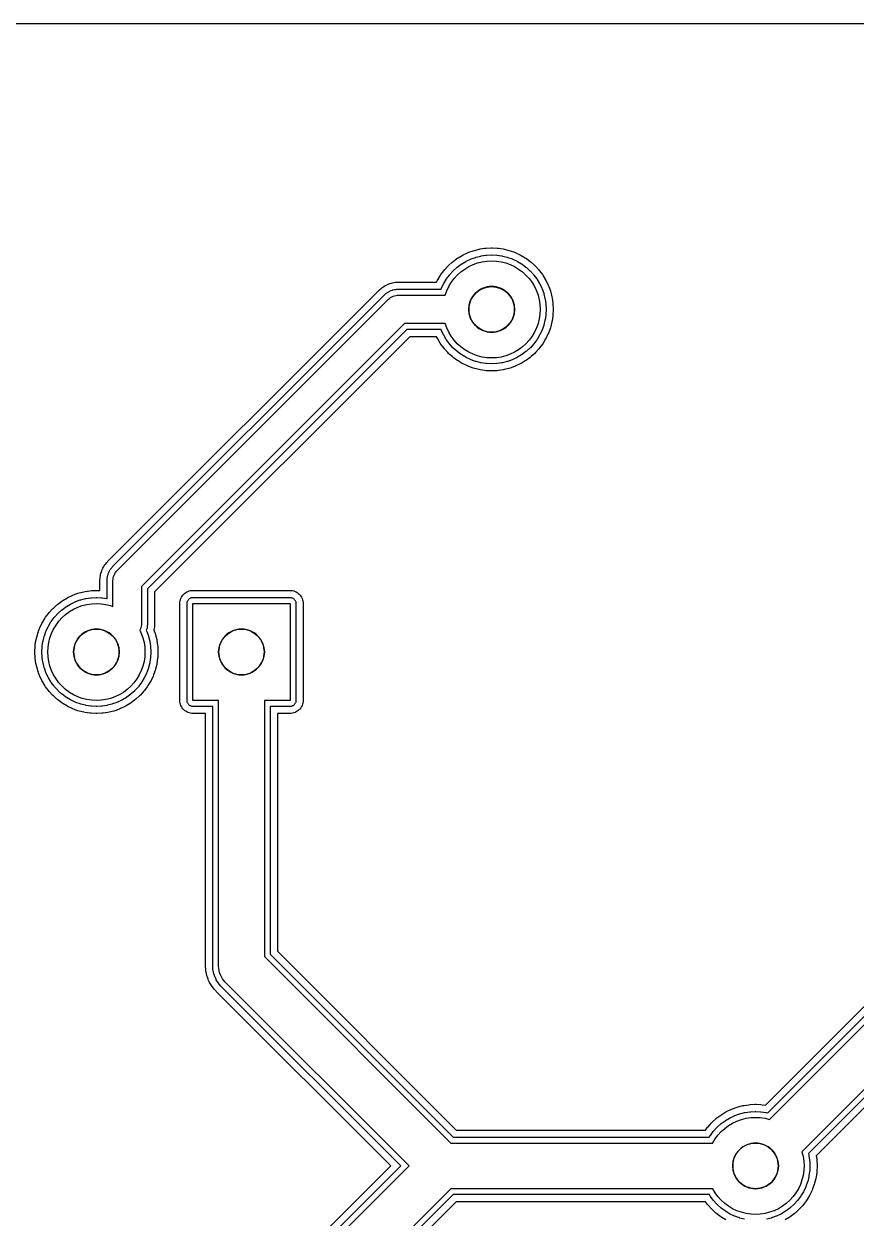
# Model space of a CAD drawing. Header units: millimetres. Extents: x -3 to 103, y -3 to 78.
# Drawn here: x 22.19 to 36.76, y 54.09 to 75 of the extents above; entities that cross this region are included whole.
import ezdxf

# ---------------------------------------------------------------- set-up
doc = ezdxf.new("R2010")
doc.units = ezdxf.units.MM
for name, color, linetype in [('COPPER', 1, 'Continuous'), ('DRILL_0p80mm', 5, 'Continuous'), ('ISO_PASS1', 2, 'Continuous'), ('ISO_PASS2', 6, 'Continuous'), ('OUTLINE', 7, 'Continuous')]:
    doc.layers.add(name, color=color, linetype=linetype)

msp = doc.modelspace()

# ---------------------------------------------------------------- linework, layer by layer
at = {"layer": 'COPPER'}
for points in [[(29.673, 70.472), (29.723, 70.539), (29.779, 70.601), (29.841, 70.657), (29.908, 70.707), (29.979, 70.75), (30.055, 70.785), (30.133, 70.813), (30.214, 70.834), (30.297, 70.846), (30.38, 70.85), (30.463, 70.846), (30.546, 70.834), (30.627, 70.813), (30.705, 70.785), (30.781, 70.75), (30.852, 70.707), (30.919, 70.657), (30.981, 70.601), (31.037, 70.539), (31.087, 70.472), (31.13, 70.401), (31.165, 70.325), (31.193, 70.247), (31.214, 70.166), (31.226, 70.083), (31.23, 70), (31.226, 69.917), (31.214, 69.834), (31.193, 69.753), (31.165, 69.675), (31.13, 69.599), (31.087, 69.528), (31.037, 69.461), (30.981, 69.399), (30.919, 69.343), (30.852, 69.293), (30.781, 69.25), (30.705, 69.215), (30.627, 69.187), (30.546, 69.166), (30.463, 69.154), (30.38, 69.15), (30.297, 69.154), (30.214, 69.166), (30.133, 69.187), (30.055, 69.215), (29.979, 69.25), (29.908, 69.293), (29.841, 69.343), (29.779, 69.399), (29.723, 69.461), (29.673, 69.528), (29.63, 69.599), (29.595, 69.675), (29.568, 69.75), (28.854, 69.75), (24.25, 65.146), (24.25, 64.5), (24.249, 64.475), (24.245, 64.451), (24.239, 64.427), (24.231, 64.404), (24.22, 64.382), (24.219, 64.38), (24.245, 64.325), (24.273, 64.247), (24.294, 64.166), (24.306, 64.083), (24.31, 64), (24.306, 63.917), (24.294, 63.834), (24.273, 63.753), (24.245, 63.675), (24.21, 63.599), (24.167, 63.528), (24.117, 63.461), (24.061, 63.399), (23.999, 63.343), (23.932, 63.293), (23.861, 63.25), (23.785, 63.215), (23.707, 63.187), (23.626, 63.166), (23.543, 63.154), (23.46, 63.15), (23.377, 63.154), (23.294, 63.166), (23.213, 63.187), (23.135, 63.215), (23.059, 63.25), (22.988, 63.293), (22.921, 63.343), (22.859, 63.399), (22.803, 63.461), (22.753, 63.528), (22.71, 63.599), (22.675, 63.675), (22.647, 63.753), (22.626, 63.834), (22.614, 63.917), (22.61, 64), (22.614, 64.083), (22.626, 64.166), (22.647, 64.247), (22.675, 64.325), (22.71, 64.401), (22.753, 64.472), (22.803, 64.539), (22.859, 64.601), (22.921, 64.657), (22.988, 64.707), (23.059, 64.75), (23.135, 64.785), (23.213, 64.813), (23.294, 64.834), (23.377, 64.846), (23.46, 64.85), (23.543, 64.846), (23.626, 64.834), (23.707, 64.813), (23.75, 64.798), (23.75, 65.25), (23.751, 65.275), (23.755, 65.299), (23.761, 65.323), (23.769, 65.346), (23.78, 65.368), (23.792, 65.389), (23.807, 65.409), (23.823, 65.427), (28.573, 70.177), (28.591, 70.193), (28.611, 70.208), (28.632, 70.22), (28.654, 70.231), (28.677, 70.239), (28.701, 70.245), (28.725, 70.249), (28.75, 70.25), (29.568, 70.25), (29.595, 70.325), (29.63, 70.401)], [(30.047, 70.222), (30.027, 70.189), (30.01, 70.153), (29.997, 70.116), (29.988, 70.078), (29.982, 70.039), (29.98, 70), (29.982, 69.961), (29.988, 69.922), (29.997, 69.884), (30.01, 69.847), (30.027, 69.811), (30.047, 69.778), (30.071, 69.746), (30.097, 69.717), (30.126, 69.691), (30.158, 69.667), (30.191, 69.647), (30.227, 69.63), (30.264, 69.617), (30.302, 69.608), (30.341, 69.602), (30.38, 69.6), (30.419, 69.602), (30.458, 69.608), (30.496, 69.617), (30.533, 69.63), (30.569, 69.647), (30.602, 69.667), (30.634, 69.691), (30.663, 69.717), (30.689, 69.746), (30.713, 69.778), (30.733, 69.811), (30.75, 69.847), (30.763, 69.884), (30.772, 69.922), (30.778, 69.961), (30.78, 70), (30.778, 70.039), (30.772, 70.078), (30.763, 70.116), (30.75, 70.153), (30.733, 70.189), (30.713, 70.222), (30.689, 70.254), (30.663, 70.283), (30.634, 70.309), (30.602, 70.333), (30.569, 70.353), (30.533, 70.37), (30.496, 70.383), (30.458, 70.392), (30.419, 70.398), (30.38, 70.4), (30.341, 70.398), (30.302, 70.392), (30.264, 70.383), (30.227, 70.37), (30.191, 70.353), (30.158, 70.333), (30.126, 70.309), (30.097, 70.283), (30.071, 70.254)], [(23.127, 64.222), (23.107, 64.189), (23.09, 64.153), (23.077, 64.116), (23.068, 64.078), (23.062, 64.039), (23.06, 64), (23.062, 63.961), (23.068, 63.922), (23.077, 63.884), (23.09, 63.847), (23.107, 63.811), (23.127, 63.778), (23.151, 63.746), (23.177, 63.717), (23.206, 63.691), (23.238, 63.667), (23.271, 63.647), (23.307, 63.63), (23.344, 63.617), (23.382, 63.608), (23.421, 63.602), (23.46, 63.6), (23.499, 63.602), (23.538, 63.608), (23.576, 63.617), (23.613, 63.63), (23.649, 63.647), (23.682, 63.667), (23.714, 63.691), (23.743, 63.717), (23.769, 63.746), (23.793, 63.778), (23.813, 63.811), (23.83, 63.847), (23.843, 63.884), (23.852, 63.922), (23.858, 63.961), (23.86, 64), (23.858, 64.039), (23.852, 64.078), (23.843, 64.116), (23.83, 64.153), (23.813, 64.189), (23.793, 64.222), (23.769, 64.254), (23.743, 64.283), (23.714, 64.309), (23.682, 64.333), (23.649, 64.353), (23.613, 64.37), (23.576, 64.383), (23.538, 64.392), (23.499, 64.398), (23.46, 64.4), (23.421, 64.398), (23.382, 64.392), (23.344, 64.383), (23.307, 64.37), (23.271, 64.353), (23.238, 64.333), (23.206, 64.309), (23.177, 64.283), (23.151, 64.254)], [(25.647, 64.189), (25.63, 64.153), (25.617, 64.116), (25.608, 64.078), (25.602, 64.039), (25.6, 64), (25.602, 63.961), (25.608, 63.922), (25.617, 63.884), (25.63, 63.847), (25.647, 63.811), (25.667, 63.778), (25.691, 63.746), (25.717, 63.717), (25.746, 63.691), (25.778, 63.667), (25.811, 63.647), (25.847, 63.63), (25.884, 63.617), (25.922, 63.608), (25.961, 63.602), (26, 63.6), (26.039, 63.602), (26.078, 63.608), (26.116, 63.617), (26.153, 63.63), (26.189, 63.647), (26.222, 63.667), (26.254, 63.691), (26.283, 63.717), (26.309, 63.746), (26.333, 63.778), (26.353, 63.811), (26.37, 63.847), (26.383, 63.884), (26.392, 63.922), (26.398, 63.961), (26.4, 64), (26.398, 64.039), (26.392, 64.078), (26.383, 64.116), (26.37, 64.153), (26.353, 64.189), (26.333, 64.222), (26.309, 64.254), (26.283, 64.283), (26.254, 64.309), (26.222, 64.333), (26.189, 64.353), (26.153, 64.37), (26.116, 64.383), (26.078, 64.392), (26.039, 64.398), (26, 64.4), (25.961, 64.398), (25.922, 64.392), (25.884, 64.383), (25.847, 64.37), (25.811, 64.353), (25.778, 64.333), (25.746, 64.309), (25.717, 64.283), (25.691, 64.254), (25.667, 64.222)], [(34.667, 55.222), (34.647, 55.189), (34.63, 55.153), (34.617, 55.116), (34.608, 55.078), (34.602, 55.039), (34.6, 55), (34.602, 54.961), (34.608, 54.922), (34.617, 54.884), (34.63, 54.847), (34.647, 54.811), (34.667, 54.778), (34.691, 54.746), (34.717, 54.717), (34.746, 54.691), (34.778, 54.667), (34.811, 54.647), (34.847, 54.63), (34.884, 54.617), (34.922, 54.608), (34.961, 54.602), (35, 54.6), (35.039, 54.602), (35.078, 54.608), (35.116, 54.617), (35.153, 54.63), (35.189, 54.647), (35.222, 54.667), (35.254, 54.691), (35.283, 54.717), (35.309, 54.746), (35.333, 54.778), (35.353, 54.811), (35.37, 54.847), (35.383, 54.884), (35.392, 54.922), (35.398, 54.961), (35.4, 55), (35.398, 55.039), (35.392, 55.078), (35.383, 55.116), (35.37, 55.153), (35.353, 55.189), (35.333, 55.222), (35.309, 55.254), (35.283, 55.283), (35.254, 55.309), (35.222, 55.333), (35.189, 55.353), (35.153, 55.37), (35.116, 55.383), (35.078, 55.392), (35.039, 55.398), (35, 55.4), (34.961, 55.398), (34.922, 55.392), (34.884, 55.383), (34.847, 55.37), (34.811, 55.353), (34.778, 55.333), (34.746, 55.309), (34.717, 55.283), (34.691, 55.254)]]:
    msp.add_lwpolyline(points, close=True, dxfattribs=at)
for points in [[(24, 50.066), (28.934, 55), (25.717, 58.217), (25.691, 58.246), (25.667, 58.278), (25.647, 58.311), (25.63, 58.347), (25.617, 58.384), (25.608, 58.422), (25.602, 58.461), (25.6, 58.5), (25.6, 63.15), (25.15, 63.15), (25.15, 64.85), (26.85, 64.85), (26.85, 63.15), (26.4, 63.15), (26.4, 58.666), (29.666, 55.4), (34.25, 55.4), (34.25, 55.401), (34.293, 55.472), (34.343, 55.539), (34.399, 55.601), (34.461, 55.657), (34.528, 55.707), (34.599, 55.75), (34.675, 55.785), (34.753, 55.813), (34.834, 55.834), (34.917, 55.846), (35, 55.85), (35.083, 55.846), (35.166, 55.834), (35.247, 55.813), (35.247, 55.813), (37.217, 57.783)], [(37.666, 57.1), (35.813, 55.247), (35.813, 55.247), (35.834, 55.166), (35.846, 55.083), (35.85, 55), (35.846, 54.917), (35.834, 54.834), (35.813, 54.753), (35.785, 54.675), (35.75, 54.599), (35.707, 54.528), (35.657, 54.461), (35.601, 54.399), (35.539, 54.343), (35.472, 54.293), (35.401, 54.25), (35.325, 54.215), (35.247, 54.187), (35.166, 54.166), (35.083, 54.154), (35, 54.15), (34.917, 54.154), (34.834, 54.166), (34.753, 54.187), (34.675, 54.215), (34.599, 54.25), (34.528, 54.293), (34.461, 54.343), (34.399, 54.399), (34.343, 54.461), (34.293, 54.528), (34.25, 54.599), (34.25, 54.6), (29.666, 54.6), (24.4, 49.334)]]:
    msp.add_lwpolyline(points, dxfattribs=at)
at = {"layer": 'DRILL_0p80mm'}
for centre in [(30.38, 70), (23.46, 64), (26, 64), (35, 55)]:
    msp.add_circle(centre, 0.4, dxfattribs=at)
at = {"layer": 'ISO_PASS1'}
msp.add_lwpolyline([(29.584, 70.525), (29.59, 70.534), (29.64, 70.601), (29.646, 70.609), (29.702, 70.671), (29.709, 70.678), (29.771, 70.734), (29.779, 70.74), (29.846, 70.79), (29.855, 70.796), (29.926, 70.838), (29.935, 70.843), (30.01, 70.879), (30.02, 70.883), (30.098, 70.911), (30.108, 70.914), (30.189, 70.934), (30.199, 70.936), (30.281, 70.948), (30.292, 70.949), (30.375, 70.953), (30.385, 70.953), (30.468, 70.949), (30.479, 70.948), (30.561, 70.936), (30.571, 70.934), (30.652, 70.914), (30.662, 70.911), (30.74, 70.883), (30.75, 70.879), (30.825, 70.843), (30.834, 70.838), (30.905, 70.796), (30.914, 70.79), (30.981, 70.74), (30.989, 70.734), (31.051, 70.678), (31.058, 70.671), (31.114, 70.609), (31.12, 70.601), (31.17, 70.534), (31.176, 70.525), (31.218, 70.454), (31.223, 70.445), (31.259, 70.37), (31.263, 70.36), (31.291, 70.282), (31.294, 70.272), (31.314, 70.191), (31.316, 70.181), (31.328, 70.099), (31.329, 70.088), (31.333, 70.005), (31.333, 69.995), (31.329, 69.912), (31.328, 69.901), (31.316, 69.819), (31.314, 69.809), (31.294, 69.728), (31.291, 69.718), (31.263, 69.64), (31.259, 69.63), (31.223, 69.555), (31.218, 69.546), (31.176, 69.475), (31.17, 69.466), (31.12, 69.399), (31.114, 69.391), (31.058, 69.329), (31.051, 69.322), (30.989, 69.266), (30.981, 69.26), (30.914, 69.21), (30.905, 69.204), (30.834, 69.162), (30.825, 69.157), (30.75, 69.121), (30.74, 69.117), (30.662, 69.089), (30.652, 69.086), (30.571, 69.066), (30.561, 69.064), (30.479, 69.052), (30.468, 69.051), (30.385, 69.047), (30.375, 69.047), (30.292, 69.051), (30.281, 69.052), (30.199, 69.064), (30.189, 69.066), (30.108, 69.086), (30.098, 69.089), (30.02, 69.117), (30.01, 69.121), (29.935, 69.157), (29.926, 69.162), (29.855, 69.204), (29.846, 69.21), (29.779, 69.26), (29.771, 69.266), (29.709, 69.322), (29.702, 69.329), (29.646, 69.391), (29.64, 69.399), (29.59, 69.466), (29.584, 69.475), (29.542, 69.546), (29.537, 69.555), (29.501, 69.63), (29.497, 69.64), (29.495, 69.646), (28.896, 69.646), (24.354, 65.104), (24.354, 64.5), (24.353, 64.495), (24.352, 64.47), (24.351, 64.46), (24.348, 64.436), (24.346, 64.426), (24.34, 64.402), (24.337, 64.393), (24.333, 64.382), (24.339, 64.37), (24.343, 64.36), (24.371, 64.282), (24.374, 64.272), (24.394, 64.191), (24.396, 64.181), (24.408, 64.099), (24.409, 64.088), (24.413, 64.005), (24.413, 63.995), (24.409, 63.912), (24.408, 63.901), (24.396, 63.819), (24.394, 63.809), (24.374, 63.728), (24.371, 63.718), (24.343, 63.64), (24.339, 63.63), (24.303, 63.555), (24.298, 63.546), (24.256, 63.475), (24.25, 63.466), (24.2, 63.399), (24.194, 63.391), (24.138, 63.329), (24.131, 63.322), (24.069, 63.266), (24.061, 63.26), (23.994, 63.21), (23.985, 63.204), (23.914, 63.162), (23.905, 63.157), (23.83, 63.121), (23.82, 63.117), (23.742, 63.089), (23.732, 63.086), (23.651, 63.066), (23.641, 63.064), (23.559, 63.052), (23.548, 63.051), (23.465, 63.047), (23.455, 63.047), (23.372, 63.051), (23.361, 63.052), (23.279, 63.064), (23.269, 63.066), (23.188, 63.086), (23.178, 63.089), (23.1, 63.117), (23.09, 63.121), (23.015, 63.157), (23.006, 63.162), (22.935, 63.204), (22.926, 63.21), (22.859, 63.26), (22.851, 63.266), (22.789, 63.322), (22.782, 63.329), (22.726, 63.391), (22.72, 63.399), (22.67, 63.466), (22.664, 63.475), (22.622, 63.546), (22.617, 63.555), (22.581, 63.63), (22.577, 63.64), (22.549, 63.718), (22.546, 63.728), (22.526, 63.809), (22.524, 63.819), (22.512, 63.901), (22.511, 63.912), (22.507, 63.995), (22.507, 64.005), (22.511, 64.088), (22.512, 64.099), (22.524, 64.181), (22.526, 64.191), (22.546, 64.272), (22.549, 64.282), (22.577, 64.36), (22.581, 64.37), (22.617, 64.445), (22.622, 64.454), (22.664, 64.525), (22.67, 64.534), (22.72, 64.601), (22.726, 64.609), (22.782, 64.671), (22.789, 64.678), (22.851, 64.734), (22.859, 64.74), (22.926, 64.79), (22.935, 64.796), (23.006, 64.838), (23.015, 64.843), (23.09, 64.879), (23.1, 64.883), (23.178, 64.911), (23.188, 64.914), (23.269, 64.934), (23.279, 64.936), (23.361, 64.948), (23.372, 64.949), (23.455, 64.953), (23.465, 64.953), (23.548, 64.949), (23.559, 64.948), (23.641, 64.936), (23.646, 64.935), (23.646, 65.25), (23.647, 65.255), (23.648, 65.28), (23.649, 65.29), (23.652, 65.314), (23.654, 65.324), (23.66, 65.348), (23.663, 65.357), (23.671, 65.381), (23.675, 65.39), (23.686, 65.412), (23.691, 65.421), (23.703, 65.442), (23.709, 65.451), (23.724, 65.47), (23.73, 65.478), (23.746, 65.496), (23.75, 65.5), (28.5, 70.25), (28.504, 70.254), (28.522, 70.27), (28.53, 70.276), (28.549, 70.291), (28.558, 70.297), (28.579, 70.309), (28.588, 70.314), (28.61, 70.325), (28.619, 70.329), (28.643, 70.337), (28.652, 70.34), (28.676, 70.346), (28.686, 70.348), (28.71, 70.351), (28.72, 70.352), (28.745, 70.353), (28.75, 70.354), (29.495, 70.354), (29.497, 70.36), (29.501, 70.37), (29.537, 70.445), (29.542, 70.454)], close=True, dxfattribs=at)
for points in [[(24, 50.212), (28.788, 55), (25.644, 58.144), (25.64, 58.148), (25.614, 58.177), (25.608, 58.185), (25.584, 58.216), (25.579, 58.225), (25.558, 58.258), (25.554, 58.267), (25.537, 58.303), (25.533, 58.312), (25.52, 58.349), (25.517, 58.359), (25.507, 58.397), (25.505, 58.407), (25.499, 58.446), (25.498, 58.456), (25.497, 58.495), (25.496, 58.5), (25.496, 63.046), (25.15, 63.046), (25.14, 63.047), (25.13, 63.048), (25.12, 63.051), (25.11, 63.054), (25.101, 63.059), (25.092, 63.064), (25.084, 63.07), (25.077, 63.077), (25.07, 63.084), (25.064, 63.092), (25.059, 63.101), (25.054, 63.11), (25.051, 63.12), (25.048, 63.13), (25.047, 63.14), (25.046, 63.15), (25.046, 64.85), (25.047, 64.86), (25.048, 64.87), (25.051, 64.88), (25.054, 64.89), (25.059, 64.899), (25.064, 64.908), (25.07, 64.916), (25.077, 64.923), (25.084, 64.93), (25.092, 64.936), (25.101, 64.941), (25.11, 64.946), (25.12, 64.949), (25.13, 64.952), (25.14, 64.953), (25.15, 64.954), (26.85, 64.954), (26.86, 64.953), (26.87, 64.952), (26.88, 64.949), (26.89, 64.946), (26.899, 64.941), (26.908, 64.936), (26.916, 64.93), (26.923, 64.923), (26.93, 64.916), (26.936, 64.908), (26.941, 64.899), (26.946, 64.89), (26.949, 64.88), (26.952, 64.87), (26.953, 64.86), (26.954, 64.85), (26.954, 63.15), (26.953, 63.14), (26.952, 63.13), (26.949, 63.12), (26.946, 63.11), (26.941, 63.101), (26.936, 63.092), (26.93, 63.084), (26.923, 63.077), (26.916, 63.07), (26.908, 63.064), (26.899, 63.059), (26.89, 63.054), (26.88, 63.051), (26.87, 63.048), (26.86, 63.047), (26.85, 63.046), (26.504, 63.046), (26.504, 58.709), (29.709, 55.504), (34.191, 55.504), (34.204, 55.525), (34.21, 55.534), (34.26, 55.601), (34.266, 55.609), (34.322, 55.671), (34.329, 55.678), (34.391, 55.734), (34.399, 55.74), (34.466, 55.79), (34.475, 55.796), (34.546, 55.838), (34.555, 55.843), (34.63, 55.879), (34.64, 55.883), (34.718, 55.911), (34.728, 55.914), (34.809, 55.934), (34.819, 55.936), (34.901, 55.948), (34.912, 55.949), (34.995, 55.953), (35.005, 55.953), (35.088, 55.949), (35.099, 55.948), (35.181, 55.936), (35.191, 55.934), (35.215, 55.928), (37.144, 57.856)], [(37.709, 56.996), (35.928, 55.216), (35.934, 55.191), (35.936, 55.181), (35.948, 55.099), (35.949, 55.088), (35.953, 55.005), (35.953, 54.995), (35.949, 54.912), (35.948, 54.901), (35.936, 54.819), (35.934, 54.809), (35.914, 54.728), (35.911, 54.718), (35.883, 54.64), (35.879, 54.63), (35.843, 54.555), (35.838, 54.546), (35.796, 54.475), (35.79, 54.466), (35.74, 54.399), (35.734, 54.391), (35.678, 54.329), (35.671, 54.322), (35.609, 54.266), (35.601, 54.26), (35.534, 54.21), (35.525, 54.204), (35.454, 54.162), (35.445, 54.157), (35.37, 54.121), (35.36, 54.117), (35.282, 54.089), (35.272, 54.086), (35.191, 54.066)], [(34.809, 54.066), (34.728, 54.086), (34.718, 54.089), (34.64, 54.117), (34.63, 54.121), (34.555, 54.157), (34.546, 54.162), (34.475, 54.204), (34.466, 54.21), (34.399, 54.26), (34.391, 54.266), (34.329, 54.322), (34.322, 54.329), (34.266, 54.391), (34.26, 54.399), (34.21, 54.466), (34.204, 54.475), (34.192, 54.496), (29.709, 54.496), (24.504, 49.291)]]:
    msp.add_lwpolyline(points, dxfattribs=at)
at = {"layer": 'ISO_PASS2'}
msp.add_lwpolyline([(29.478, 70.589), (29.49, 70.608), (29.54, 70.675), (29.554, 70.692), (29.61, 70.754), (29.626, 70.77), (29.688, 70.826), (29.705, 70.84), (29.772, 70.89), (29.791, 70.902), (29.862, 70.945), (29.882, 70.956), (29.957, 70.991), (29.978, 71), (30.056, 71.028), (30.078, 71.034), (30.159, 71.055), (30.181, 71.059), (30.263, 71.071), (30.286, 71.074), (30.369, 71.078), (30.391, 71.078), (30.474, 71.074), (30.497, 71.071), (30.579, 71.059), (30.601, 71.055), (30.682, 71.034), (30.704, 71.028), (30.782, 71), (30.803, 70.991), (30.878, 70.956), (30.898, 70.945), (30.969, 70.902), (30.988, 70.89), (31.055, 70.84), (31.072, 70.826), (31.134, 70.77), (31.15, 70.754), (31.206, 70.692), (31.22, 70.675), (31.27, 70.608), (31.282, 70.589), (31.325, 70.518), (31.336, 70.498), (31.371, 70.423), (31.38, 70.402), (31.408, 70.324), (31.414, 70.302), (31.435, 70.221), (31.439, 70.199), (31.451, 70.117), (31.454, 70.094), (31.458, 70.011), (31.458, 69.989), (31.454, 69.906), (31.451, 69.883), (31.439, 69.801), (31.435, 69.779), (31.414, 69.698), (31.408, 69.676), (31.38, 69.598), (31.371, 69.577), (31.336, 69.502), (31.325, 69.482), (31.282, 69.411), (31.27, 69.392), (31.22, 69.325), (31.206, 69.308), (31.15, 69.246), (31.134, 69.23), (31.072, 69.174), (31.055, 69.16), (30.988, 69.11), (30.969, 69.098), (30.898, 69.055), (30.878, 69.044), (30.803, 69.009), (30.782, 69), (30.704, 68.972), (30.682, 68.966), (30.601, 68.945), (30.579, 68.941), (30.497, 68.929), (30.474, 68.926), (30.391, 68.922), (30.369, 68.922), (30.286, 68.926), (30.263, 68.929), (30.181, 68.941), (30.159, 68.945), (30.078, 68.966), (30.056, 68.972), (29.978, 69), (29.957, 69.009), (29.882, 69.044), (29.862, 69.055), (29.791, 69.098), (29.772, 69.11), (29.705, 69.16), (29.688, 69.174), (29.626, 69.23), (29.61, 69.246), (29.554, 69.308), (29.54, 69.325), (29.49, 69.392), (29.478, 69.411), (29.435, 69.482), (29.424, 69.502), (29.415, 69.522), (28.948, 69.522), (24.478, 65.052), (24.478, 64.5), (24.478, 64.489), (24.476, 64.464), (24.474, 64.442), (24.471, 64.418), (24.466, 64.396), (24.465, 64.389), (24.488, 64.324), (24.494, 64.302), (24.515, 64.221), (24.519, 64.199), (24.531, 64.117), (24.534, 64.094), (24.538, 64.011), (24.538, 63.989), (24.534, 63.906), (24.531, 63.883), (24.519, 63.801), (24.515, 63.779), (24.494, 63.698), (24.488, 63.676), (24.46, 63.598), (24.451, 63.577), (24.416, 63.502), (24.405, 63.482), (24.362, 63.411), (24.35, 63.392), (24.3, 63.325), (24.286, 63.308), (24.23, 63.246), (24.214, 63.23), (24.152, 63.174), (24.135, 63.16), (24.068, 63.11), (24.049, 63.098), (23.978, 63.055), (23.958, 63.044), (23.883, 63.009), (23.862, 63), (23.784, 62.972), (23.762, 62.966), (23.681, 62.945), (23.659, 62.941), (23.577, 62.929), (23.554, 62.926), (23.471, 62.922), (23.449, 62.922), (23.366, 62.926), (23.343, 62.929), (23.261, 62.941), (23.239, 62.945), (23.158, 62.966), (23.136, 62.972), (23.058, 63), (23.037, 63.009), (22.962, 63.044), (22.942, 63.055), (22.871, 63.098), (22.852, 63.11), (22.785, 63.16), (22.768, 63.174), (22.706, 63.23), (22.69, 63.246), (22.634, 63.308), (22.62, 63.325), (22.57, 63.392), (22.558, 63.411), (22.515, 63.482), (22.504, 63.502), (22.469, 63.577), (22.46, 63.598), (22.432, 63.676), (22.426, 63.698), (22.405, 63.779), (22.401, 63.801), (22.389, 63.883), (22.386, 63.906), (22.382, 63.989), (22.382, 64.011), (22.386, 64.094), (22.389, 64.117), (22.401, 64.199), (22.405, 64.221), (22.426, 64.302), (22.432, 64.324), (22.46, 64.402), (22.469, 64.423), (22.504, 64.498), (22.515, 64.518), (22.558, 64.589), (22.57, 64.608), (22.62, 64.675), (22.634, 64.692), (22.69, 64.754), (22.706, 64.77), (22.768, 64.826), (22.785, 64.84), (22.852, 64.89), (22.871, 64.902), (22.942, 64.945), (22.962, 64.956), (23.037, 64.991), (23.058, 65), (23.136, 65.028), (23.158, 65.034), (23.239, 65.055), (23.261, 65.059), (23.343, 65.071), (23.366, 65.074), (23.449, 65.078), (23.471, 65.078), (23.522, 65.075), (23.522, 65.25), (23.522, 65.261), (23.524, 65.286), (23.526, 65.308), (23.529, 65.332), (23.534, 65.354), (23.54, 65.378), (23.546, 65.399), (23.554, 65.422), (23.563, 65.443), (23.574, 65.465), (23.584, 65.485), (23.597, 65.506), (23.609, 65.525), (23.624, 65.544), (23.638, 65.562), (23.654, 65.58), (23.662, 65.588), (28.412, 70.338), (28.42, 70.346), (28.438, 70.362), (28.456, 70.376), (28.475, 70.391), (28.494, 70.403), (28.515, 70.416), (28.535, 70.426), (28.557, 70.437), (28.578, 70.446), (28.601, 70.454), (28.622, 70.46), (28.646, 70.466), (28.668, 70.471), (28.692, 70.474), (28.714, 70.476), (28.739, 70.478), (28.75, 70.478), (29.415, 70.478), (29.424, 70.498), (29.435, 70.518)], close=True, dxfattribs=at)
for points in [[(24, 50.388), (28.612, 55), (25.556, 58.056), (25.548, 58.064), (25.522, 58.093), (25.508, 58.11), (25.484, 58.142), (25.472, 58.161), (25.452, 58.194), (25.441, 58.214), (25.424, 58.249), (25.416, 58.27), (25.403, 58.307), (25.396, 58.329), (25.387, 58.367), (25.382, 58.389), (25.376, 58.427), (25.374, 58.45), (25.372, 58.489), (25.372, 58.5), (25.372, 62.922), (25.15, 62.922), (25.128, 62.923), (25.106, 62.926), (25.084, 62.932), (25.063, 62.939), (25.043, 62.949), (25.023, 62.961), (25.005, 62.974), (24.989, 62.989), (24.974, 63.005), (24.961, 63.023), (24.949, 63.043), (24.939, 63.063), (24.932, 63.084), (24.926, 63.106), (24.923, 63.128), (24.922, 63.15), (24.922, 64.85), (24.923, 64.872), (24.926, 64.894), (24.932, 64.916), (24.939, 64.937), (24.949, 64.957), (24.961, 64.977), (24.974, 64.995), (24.989, 65.011), (25.005, 65.026), (25.023, 65.039), (25.043, 65.051), (25.063, 65.061), (25.084, 65.068), (25.106, 65.074), (25.128, 65.077), (25.15, 65.078), (26.85, 65.078), (26.872, 65.077), (26.894, 65.074), (26.916, 65.068), (26.937, 65.061), (26.957, 65.051), (26.977, 65.039), (26.995, 65.026), (27.011, 65.011), (27.026, 64.995), (27.039, 64.977), (27.051, 64.957), (27.061, 64.937), (27.068, 64.916), (27.074, 64.894), (27.077, 64.872), (27.078, 64.85), (27.078, 63.15), (27.077, 63.128), (27.074, 63.106), (27.068, 63.084), (27.061, 63.063), (27.051, 63.043), (27.039, 63.023), (27.026, 63.005), (27.011, 62.989), (26.995, 62.974), (26.977, 62.961), (26.957, 62.949), (26.937, 62.939), (26.916, 62.932), (26.894, 62.926), (26.872, 62.923), (26.85, 62.922), (26.628, 62.922), (26.628, 58.76), (29.76, 55.628), (34.125, 55.628), (34.16, 55.675), (34.174, 55.692), (34.23, 55.754), (34.246, 55.77), (34.308, 55.826), (34.325, 55.84), (34.392, 55.89), (34.411, 55.902), (34.482, 55.945), (34.502, 55.956), (34.577, 55.991), (34.598, 56), (34.676, 56.028), (34.698, 56.034), (34.779, 56.055), (34.801, 56.059), (34.883, 56.071), (34.906, 56.074), (34.989, 56.078), (35.011, 56.078), (35.094, 56.074), (35.117, 56.071), (35.174, 56.063), (37.056, 57.944)], [(37.76, 56.872), (36.063, 55.175), (36.071, 55.117), (36.074, 55.094), (36.078, 55.011), (36.078, 54.989), (36.074, 54.906), (36.071, 54.883), (36.059, 54.801), (36.055, 54.779), (36.034, 54.698), (36.028, 54.676), (36, 54.598), (35.991, 54.577), (35.956, 54.502), (35.945, 54.482), (35.902, 54.411), (35.89, 54.392), (35.84, 54.325), (35.826, 54.308), (35.77, 54.246), (35.754, 54.23), (35.692, 54.174), (35.675, 54.16), (35.608, 54.11), (35.589, 54.098), (35.518, 54.055)], [(34.482, 54.055), (34.411, 54.098), (34.392, 54.11), (34.325, 54.16), (34.308, 54.174), (34.246, 54.23), (34.23, 54.246), (34.174, 54.308), (34.16, 54.325), (34.125, 54.371), (29.76, 54.372), (24.628, 49.24)]]:
    msp.add_lwpolyline(points, dxfattribs=at)
at = {"layer": 'OUTLINE'}
msp.add_lwpolyline([(0, 0), (100, 0), (100, 75), (0, 75)], close=True, dxfattribs=at)

doc.saveas('drawing.dxf')
